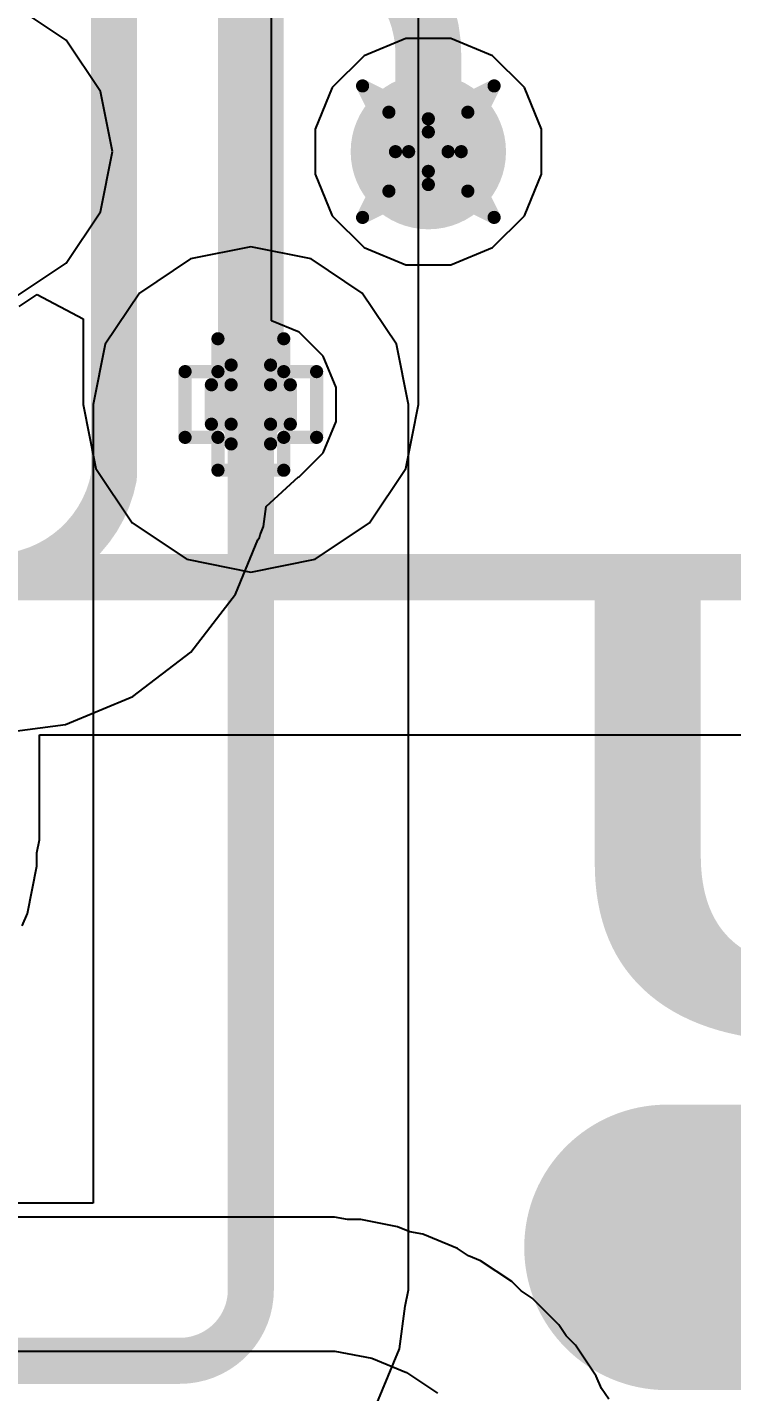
# Model space of a CAD drawing. Header units: inches. Extents: x -2 to 5376, y -4 to 5426.
# Drawn here: x 129.95 to 132.67, y 31.49 to 36.76 of the extents above; entities that cross this region are included whole.
import ezdxf

# ---------------------------------------------------------------- set-up
doc = ezdxf.new("R2010")
doc.units = ezdxf.units.IN
for name, color, linetype in [('Bottom Layer', 5, 'Continuous'), ('Bottom Solder', 6, 'Continuous'), ('Drill Drawing', 1, 'Continuous'), ('Layer 1', 16, 'Continuous'), ('Layer 2', 76, 'Continuous'), ('Multi-Layer', 9, 'Continuous'), ('Pad Holes', 156, 'Continuous'), ('Top Layer', 1, 'Continuous'), ('Top Overlay', 2, 'Continuous'), ('Top Solder', 216, 'Continuous'), ('Via Holes', 16, 'Continuous')]:
    doc.layers.add(name, color=color, linetype=linetype)
doc.styles.add('Arial Black_Bold', font='', dxfattribs={"height": 0.2})
doc.styles.get('Arial Black_Bold').set_extended_font_data('Arial Black', bold=True)

# ---------------------------------------------------------------- blocks, each defined once
blk = doc.blocks.new('TYPE_C_31_M_12__255')
at = {"layer": 'Bottom Layer'}
h = blk.add_hatch(color=5, dxfattribs=at)
edge = h.paths.add_edge_path()
edge.add_arc((4.325, 1.255), 0.45, 180, 360)
edge.add_line((4.775, 1.255), (4.775, 2.355))
edge.add_arc((4.325, 2.355), 0.45, 0, 180)
edge.add_line((3.875, 2.355), (3.875, 1.255))
at = {"layer": 'Bottom Solder'}
h = blk.add_hatch(color=6, dxfattribs=at)
edge = h.paths.add_edge_path()
edge.add_arc((4.325, 1.255), 0.5516, 180, 360)
edge.add_line((4.8766, 1.255), (4.8766, 2.355))
edge.add_arc((4.325, 2.355), 0.5516, 0, 180)
edge.add_line((3.7734, 2.355), (3.7734, 1.255))
at = {"layer": 'Layer 1'}
h = blk.add_hatch(color=16, dxfattribs=at)
edge = h.paths.add_edge_path()
edge.add_arc((4.325, 1.255), 0.45, 180, 360)
edge.add_line((4.775, 1.255), (4.775, 2.355))
edge.add_arc((4.325, 2.355), 0.45, 0, 180)
edge.add_line((3.875, 2.355), (3.875, 1.255))
at = {"layer": 'Layer 2'}
h = blk.add_hatch(color=76, dxfattribs=at)
edge = h.paths.add_edge_path()
edge.add_arc((4.325, 1.255), 0.45, 180, 360)
edge.add_line((4.775, 1.255), (4.775, 2.355))
edge.add_arc((4.325, 2.355), 0.45, 0, 180)
edge.add_line((3.875, 2.355), (3.875, 1.255))
at = {"layer": 'Multi-Layer'}
h = blk.add_hatch(color=9, dxfattribs=at)
edge = h.paths.add_edge_path()
edge.add_arc((4.325, 1.255), 0.45, 180, 360)
edge.add_line((4.775, 1.255), (4.775, 2.355))
edge.add_arc((4.325, 2.355), 0.45, 0, 180)
edge.add_line((3.875, 2.355), (3.875, 1.255))
at = {"layer": 'Pad Holes'}
h = blk.add_hatch(color=7, dxfattribs=at)
edge = h.paths.add_edge_path()
edge.add_arc((4.325, 1.255), 0.3, 180, 360)
edge.add_line((4.625, 1.255), (4.625, 2.355))
edge.add_arc((4.325, 2.355), 0.3, 0, 180)
edge.add_line((4.025, 2.355), (4.025, 1.255))
at = {"layer": 'Top Layer'}
h = blk.add_hatch(color=1, dxfattribs=at)
edge = h.paths.add_edge_path()
edge.add_arc((4.325, 1.255), 0.45, 180, 360)
edge.add_line((4.775, 1.255), (4.775, 2.355))
edge.add_arc((4.325, 2.355), 0.45, 0, 180)
edge.add_line((3.875, 2.355), (3.875, 1.255))
at = {"layer": 'Top Solder'}
h = blk.add_hatch(color=216, dxfattribs=at)
edge = h.paths.add_edge_path()
edge.add_arc((4.325, 1.255), 0.5516, 180, 360)
edge.add_line((4.8766, 1.255), (4.8766, 2.355))
edge.add_arc((4.325, 2.355), 0.5516, 0, 180)
edge.add_line((3.7734, 2.355), (3.7734, 1.255))

msp = doc.modelspace()

# ---------------------------------------------------------------- hatches: boundary and pattern name
at = {"layer": 'Bottom Layer'}
h = msp.add_hatch(color=5, dxfattribs=at)
edge = h.paths.add_edge_path()
edge.add_arc((131.4955, 36.2829), 0.3, 0, 360)
h = msp.add_hatch(color=5, dxfattribs=at)
edge = h.paths.add_edge_path()
edge.add_arc((130.81, 35.306), 0.15, 0, 360)
at = {"layer": 'Layer 1'}
h = msp.add_hatch(color=16, dxfattribs=at)
edge = h.paths.add_edge_path()
edge.add_arc((131.4955, 36.2829), 0.3, 0, 360)
h = msp.add_hatch(color=16, dxfattribs=at)
edge = h.paths.add_edge_path()
edge.add_arc((130.81, 35.306), 0.15, 0, 360)
at = {"layer": 'Layer 2'}
h = msp.add_hatch(color=76, dxfattribs=at)
edge = h.paths.add_edge_path()
edge.add_arc((131.4955, 36.2829), 0.3, 0, 360)
h = msp.add_hatch(color=76, dxfattribs=at)
edge = h.paths.add_edge_path()
edge.add_arc((130.81, 35.306), 0.15, 0, 360)
at = {"layer": 'Top Layer'}
h = msp.add_hatch(color=1, dxfattribs=at)
edge = h.paths.add_edge_path()
edge.add_arc((131.4955, 36.2829), 0.3, 0, 360)
h = msp.add_hatch(color=1, dxfattribs=at)
edge = h.paths.add_edge_path()
edge.add_arc((130.81, 35.306), 0.15, 0, 360)
at = {"layer": 'Via Holes'}
h = msp.add_hatch(color=7, dxfattribs=at)
edge = h.paths.add_edge_path()
edge.add_arc((131.4955, 36.2829), 0.15, 0, 360)
h = msp.add_hatch(color=7, dxfattribs=at)
edge = h.paths.add_edge_path()
edge.add_arc((130.81, 35.306), 0.075, 0, 360)

# ---------------------------------------------------------------- linework, layer by layer
at = {"layer": 'Bottom Layer'}
for p, q in [((131.4574, 35.306), (131.4574, 61.4347)), ((129.9148, 35.6847), (129.9848, 35.7315)), ((129.9848, 35.7315), (130.1626, 35.6365)), ((130.1626, 35.6365), (130.1626, 35.306)), ((130.1626, 35.306), (130.2118, 35.0582)), ((131.4082, 35.0582), (131.4574, 35.306)), ((130.2118, 35.0582), (130.3522, 34.8482)), ((131.2678, 34.8482), (131.4082, 35.0582)), ((130.3522, 34.8482), (130.5622, 34.7078)), ((131.0578, 34.7078), (131.2678, 34.8482)), ((130.5622, 34.7078), (130.81, 34.6586)), ((130.81, 34.6586), (131.0578, 34.7078))]:
    msp.add_line(p, q, dxfattribs=at)
msp.add_lwpolyline([(130.81, 35.306, 0.254, 0.254, 0), (130.81, 61.4347, 0.254, 0.254, 0)], format="xyseb", dxfattribs=at)
msp.add_lwpolyline([(130.7465, 35.306, 0.127, 0.127, 1), (130.8735, 35.306, 0.127, 0.127, 1)], format="xyseb", close=True, dxfattribs=at)
at = {"layer": 'Drill Drawing'}
for points in [[(131.2415, 36.5369, 0.0508, 0.0508, 0), (131.4955, 36.4099, 0.0508, 0.0508, 0)], [(131.2415, 36.5369, 0.0508, 0.0508, 0), (131.3685, 36.2829, 0.0508, 0.0508, 0)], [(131.4955, 36.4099, 0.0508, 0.0508, 0), (131.7495, 36.5369, 0.0508, 0.0508, 0)], [(131.6225, 36.2829, 0.0508, 0.0508, 0), (131.7495, 36.5369, 0.0508, 0.0508, 0)], [(131.3431, 36.4353, 0.0508, 0.0508, 0), (131.4955, 36.3591, 0.0508, 0.0508, 0)], [(131.3431, 36.4353, 0.0508, 0.0508, 0), (131.4193, 36.2829, 0.0508, 0.0508, 0)], [(131.4955, 36.3591, 0.0508, 0.0508, 0), (131.6479, 36.4353, 0.0508, 0.0508, 0)], [(131.5717, 36.2829, 0.0508, 0.0508, 0), (131.6479, 36.4353, 0.0508, 0.0508, 0)], [(131.2415, 36.0289, 0.0508, 0.0508, 0), (131.3685, 36.2829, 0.0508, 0.0508, 0)], [(131.3431, 36.1305, 0.0508, 0.0508, 0), (131.4193, 36.2829, 0.0508, 0.0508, 0)], [(131.5717, 36.2829, 0.0508, 0.0508, 0), (131.6479, 36.1305, 0.0508, 0.0508, 0)], [(131.6225, 36.2829, 0.0508, 0.0508, 0), (131.7495, 36.0289, 0.0508, 0.0508, 0)], [(131.3431, 36.1305, 0.0508, 0.0508, 0), (131.4955, 36.2067, 0.0508, 0.0508, 0)], [(131.4955, 36.2067, 0.0508, 0.0508, 0), (131.6479, 36.1305, 0.0508, 0.0508, 0)], [(131.2415, 36.0289, 0.0508, 0.0508, 0), (131.4955, 36.1559, 0.0508, 0.0508, 0)], [(131.4955, 36.1559, 0.0508, 0.0508, 0), (131.7495, 36.0289, 0.0508, 0.0508, 0)], [(130.683, 35.433, 0.0508, 0.0508, 0), (130.683, 35.56, 0.0508, 0.0508, 0)], [(130.683, 35.56, 0.0508, 0.0508, 0), (130.937, 35.56, 0.0508, 0.0508, 0)], [(130.937, 35.433, 0.0508, 0.0508, 0), (130.937, 35.56, 0.0508, 0.0508, 0)], [(130.7338, 35.3822, 0.0508, 0.0508, 0), (130.7338, 35.4584, 0.0508, 0.0508, 0)], [(130.7338, 35.4584, 0.0508, 0.0508, 0), (130.8862, 35.4584, 0.0508, 0.0508, 0)], [(130.8862, 35.3822, 0.0508, 0.0508, 0), (130.8862, 35.4584, 0.0508, 0.0508, 0)], [(130.556, 35.179, 0.0508, 0.0508, 0), (130.556, 35.433, 0.0508, 0.0508, 0)], [(130.556, 35.433, 0.0508, 0.0508, 0), (130.683, 35.433, 0.0508, 0.0508, 0)], [(130.937, 35.433, 0.0508, 0.0508, 0), (131.064, 35.433, 0.0508, 0.0508, 0)], [(131.064, 35.179, 0.0508, 0.0508, 0), (131.064, 35.433, 0.0508, 0.0508, 0)], [(130.6576, 35.2298, 0.0508, 0.0508, 0), (130.6576, 35.3822, 0.0508, 0.0508, 0)], [(130.6576, 35.3822, 0.0508, 0.0508, 0), (130.7338, 35.3822, 0.0508, 0.0508, 0)], [(130.8862, 35.3822, 0.0508, 0.0508, 0), (130.9624, 35.3822, 0.0508, 0.0508, 0)], [(130.9624, 35.2298, 0.0508, 0.0508, 0), (130.9624, 35.3822, 0.0508, 0.0508, 0)], [(130.6576, 35.2298, 0.0508, 0.0508, 0), (130.7338, 35.2298, 0.0508, 0.0508, 0)], [(130.7338, 35.1536, 0.0508, 0.0508, 0), (130.7338, 35.2298, 0.0508, 0.0508, 0)], [(130.8862, 35.2298, 0.0508, 0.0508, 0), (130.9624, 35.2298, 0.0508, 0.0508, 0)], [(130.8862, 35.1536, 0.0508, 0.0508, 0), (130.8862, 35.2298, 0.0508, 0.0508, 0)], [(130.556, 35.179, 0.0508, 0.0508, 0), (130.683, 35.179, 0.0508, 0.0508, 0)], [(130.683, 35.052, 0.0508, 0.0508, 0), (130.683, 35.179, 0.0508, 0.0508, 0)], [(130.7338, 35.1536, 0.0508, 0.0508, 0), (130.8862, 35.1536, 0.0508, 0.0508, 0)], [(130.937, 35.179, 0.0508, 0.0508, 0), (131.064, 35.179, 0.0508, 0.0508, 0)], [(130.937, 35.052, 0.0508, 0.0508, 0), (130.937, 35.179, 0.0508, 0.0508, 0)], [(130.683, 35.052, 0.0508, 0.0508, 0), (130.937, 35.052, 0.0508, 0.0508, 0)]]:
    msp.add_lwpolyline(points, format="xyseb", dxfattribs=at)
for points in [[(131.2288, 36.5369, 0.0254, 0.0254, 1), (131.2542, 36.5369, 0.0254, 0.0254, 1)], [(131.2288, 36.5369, 0.0254, 0.0254, 1), (131.2542, 36.5369, 0.0254, 0.0254, 1)], [(131.7368, 36.5369, 0.0254, 0.0254, 1), (131.7622, 36.5369, 0.0254, 0.0254, 1)], [(131.7368, 36.5369, 0.0254, 0.0254, 1), (131.7622, 36.5369, 0.0254, 0.0254, 1)], [(131.3304, 36.4353, 0.0254, 0.0254, 1), (131.3558, 36.4353, 0.0254, 0.0254, 1)], [(131.3304, 36.4353, 0.0254, 0.0254, 1), (131.3558, 36.4353, 0.0254, 0.0254, 1)], [(131.4828, 36.4099, 0.0254, 0.0254, 1), (131.5082, 36.4099, 0.0254, 0.0254, 1)], [(131.4828, 36.4099, 0.0254, 0.0254, 1), (131.5082, 36.4099, 0.0254, 0.0254, 1)], [(131.6352, 36.4353, 0.0254, 0.0254, 1), (131.6606, 36.4353, 0.0254, 0.0254, 1)], [(131.6352, 36.4353, 0.0254, 0.0254, 1), (131.6606, 36.4353, 0.0254, 0.0254, 1)], [(131.4828, 36.3591, 0.0254, 0.0254, 1), (131.5082, 36.3591, 0.0254, 0.0254, 1)], [(131.4828, 36.3591, 0.0254, 0.0254, 1), (131.5082, 36.3591, 0.0254, 0.0254, 1)], [(131.3558, 36.2829, 0.0254, 0.0254, 1), (131.3812, 36.2829, 0.0254, 0.0254, 1)], [(131.3558, 36.2829, 0.0254, 0.0254, 1), (131.3812, 36.2829, 0.0254, 0.0254, 1)], [(131.4066, 36.2829, 0.0254, 0.0254, 1), (131.432, 36.2829, 0.0254, 0.0254, 1)], [(131.4066, 36.2829, 0.0254, 0.0254, 1), (131.432, 36.2829, 0.0254, 0.0254, 1)], [(131.559, 36.2829, 0.0254, 0.0254, 1), (131.5844, 36.2829, 0.0254, 0.0254, 1)], [(131.559, 36.2829, 0.0254, 0.0254, 1), (131.5844, 36.2829, 0.0254, 0.0254, 1)], [(131.6098, 36.2829, 0.0254, 0.0254, 1), (131.6352, 36.2829, 0.0254, 0.0254, 1)], [(131.6098, 36.2829, 0.0254, 0.0254, 1), (131.6352, 36.2829, 0.0254, 0.0254, 1)], [(131.4828, 36.2067, 0.0254, 0.0254, 1), (131.5082, 36.2067, 0.0254, 0.0254, 1)], [(131.4828, 36.2067, 0.0254, 0.0254, 1), (131.5082, 36.2067, 0.0254, 0.0254, 1)], [(131.4828, 36.1559, 0.0254, 0.0254, 1), (131.5082, 36.1559, 0.0254, 0.0254, 1)], [(131.4828, 36.1559, 0.0254, 0.0254, 1), (131.5082, 36.1559, 0.0254, 0.0254, 1)], [(131.3304, 36.1305, 0.0254, 0.0254, 1), (131.3558, 36.1305, 0.0254, 0.0254, 1)], [(131.3304, 36.1305, 0.0254, 0.0254, 1), (131.3558, 36.1305, 0.0254, 0.0254, 1)], [(131.6352, 36.1305, 0.0254, 0.0254, 1), (131.6606, 36.1305, 0.0254, 0.0254, 1)], [(131.6352, 36.1305, 0.0254, 0.0254, 1), (131.6606, 36.1305, 0.0254, 0.0254, 1)], [(131.2288, 36.0289, 0.0254, 0.0254, 1), (131.2542, 36.0289, 0.0254, 0.0254, 1)], [(131.2288, 36.0289, 0.0254, 0.0254, 1), (131.2542, 36.0289, 0.0254, 0.0254, 1)], [(131.7368, 36.0289, 0.0254, 0.0254, 1), (131.7622, 36.0289, 0.0254, 0.0254, 1)], [(131.7368, 36.0289, 0.0254, 0.0254, 1), (131.7622, 36.0289, 0.0254, 0.0254, 1)], [(130.6703, 35.56, 0.0254, 0.0254, 1), (130.6957, 35.56, 0.0254, 0.0254, 1)], [(130.6703, 35.56, 0.0254, 0.0254, 1), (130.6957, 35.56, 0.0254, 0.0254, 1)], [(130.9243, 35.56, 0.0254, 0.0254, 1), (130.9497, 35.56, 0.0254, 0.0254, 1)], [(130.9243, 35.56, 0.0254, 0.0254, 1), (130.9497, 35.56, 0.0254, 0.0254, 1)], [(130.7211, 35.4584, 0.0254, 0.0254, 1), (130.7465, 35.4584, 0.0254, 0.0254, 1)], [(130.7211, 35.4584, 0.0254, 0.0254, 1), (130.7465, 35.4584, 0.0254, 0.0254, 1)], [(130.8735, 35.4584, 0.0254, 0.0254, 1), (130.8989, 35.4584, 0.0254, 0.0254, 1)], [(130.8735, 35.4584, 0.0254, 0.0254, 1), (130.8989, 35.4584, 0.0254, 0.0254, 1)], [(130.5433, 35.433, 0.0254, 0.0254, 1), (130.5687, 35.433, 0.0254, 0.0254, 1)], [(130.5433, 35.433, 0.0254, 0.0254, 1), (130.5687, 35.433, 0.0254, 0.0254, 1)], [(130.6703, 35.433, 0.0254, 0.0254, 1), (130.6957, 35.433, 0.0254, 0.0254, 1)], [(130.6703, 35.433, 0.0254, 0.0254, 1), (130.6957, 35.433, 0.0254, 0.0254, 1)], [(130.9243, 35.433, 0.0254, 0.0254, 1), (130.9497, 35.433, 0.0254, 0.0254, 1)], [(130.9243, 35.433, 0.0254, 0.0254, 1), (130.9497, 35.433, 0.0254, 0.0254, 1)], [(131.0513, 35.433, 0.0254, 0.0254, 1), (131.0767, 35.433, 0.0254, 0.0254, 1)], [(131.0513, 35.433, 0.0254, 0.0254, 1), (131.0767, 35.433, 0.0254, 0.0254, 1)], [(130.6449, 35.3822, 0.0254, 0.0254, 1), (130.6703, 35.3822, 0.0254, 0.0254, 1)], [(130.6449, 35.3822, 0.0254, 0.0254, 1), (130.6703, 35.3822, 0.0254, 0.0254, 1)], [(130.7211, 35.3822, 0.0254, 0.0254, 1), (130.7465, 35.3822, 0.0254, 0.0254, 1)], [(130.7211, 35.3822, 0.0254, 0.0254, 1), (130.7465, 35.3822, 0.0254, 0.0254, 1)], [(130.8735, 35.3822, 0.0254, 0.0254, 1), (130.8989, 35.3822, 0.0254, 0.0254, 1)], [(130.8735, 35.3822, 0.0254, 0.0254, 1), (130.8989, 35.3822, 0.0254, 0.0254, 1)], [(130.9497, 35.3822, 0.0254, 0.0254, 1), (130.9751, 35.3822, 0.0254, 0.0254, 1)], [(130.9497, 35.3822, 0.0254, 0.0254, 1), (130.9751, 35.3822, 0.0254, 0.0254, 1)], [(130.6449, 35.2298, 0.0254, 0.0254, 1), (130.6703, 35.2298, 0.0254, 0.0254, 1)], [(130.6449, 35.2298, 0.0254, 0.0254, 1), (130.6703, 35.2298, 0.0254, 0.0254, 1)], [(130.7211, 35.2298, 0.0254, 0.0254, 1), (130.7465, 35.2298, 0.0254, 0.0254, 1)], [(130.7211, 35.2298, 0.0254, 0.0254, 1), (130.7465, 35.2298, 0.0254, 0.0254, 1)], [(130.8735, 35.2298, 0.0254, 0.0254, 1), (130.8989, 35.2298, 0.0254, 0.0254, 1)], [(130.8735, 35.2298, 0.0254, 0.0254, 1), (130.8989, 35.2298, 0.0254, 0.0254, 1)], [(130.9497, 35.2298, 0.0254, 0.0254, 1), (130.9751, 35.2298, 0.0254, 0.0254, 1)], [(130.9497, 35.2298, 0.0254, 0.0254, 1), (130.9751, 35.2298, 0.0254, 0.0254, 1)], [(130.5433, 35.179, 0.0254, 0.0254, 1), (130.5687, 35.179, 0.0254, 0.0254, 1)], [(130.5433, 35.179, 0.0254, 0.0254, 1), (130.5687, 35.179, 0.0254, 0.0254, 1)], [(130.6703, 35.179, 0.0254, 0.0254, 1), (130.6957, 35.179, 0.0254, 0.0254, 1)], [(130.6703, 35.179, 0.0254, 0.0254, 1), (130.6957, 35.179, 0.0254, 0.0254, 1)], [(130.7211, 35.1536, 0.0254, 0.0254, 1), (130.7465, 35.1536, 0.0254, 0.0254, 1)], [(130.7211, 35.1536, 0.0254, 0.0254, 1), (130.7465, 35.1536, 0.0254, 0.0254, 1)], [(130.8735, 35.1536, 0.0254, 0.0254, 1), (130.8989, 35.1536, 0.0254, 0.0254, 1)], [(130.8735, 35.1536, 0.0254, 0.0254, 1), (130.8989, 35.1536, 0.0254, 0.0254, 1)], [(130.9243, 35.179, 0.0254, 0.0254, 1), (130.9497, 35.179, 0.0254, 0.0254, 1)], [(130.9243, 35.179, 0.0254, 0.0254, 1), (130.9497, 35.179, 0.0254, 0.0254, 1)], [(131.0513, 35.179, 0.0254, 0.0254, 1), (131.0767, 35.179, 0.0254, 0.0254, 1)], [(131.0513, 35.179, 0.0254, 0.0254, 1), (131.0767, 35.179, 0.0254, 0.0254, 1)], [(130.6703, 35.052, 0.0254, 0.0254, 1), (130.6957, 35.052, 0.0254, 0.0254, 1)], [(130.6703, 35.052, 0.0254, 0.0254, 1), (130.6957, 35.052, 0.0254, 0.0254, 1)], [(130.9243, 35.052, 0.0254, 0.0254, 1), (130.9497, 35.052, 0.0254, 0.0254, 1)], [(130.9243, 35.052, 0.0254, 0.0254, 1), (130.9497, 35.052, 0.0254, 0.0254, 1)]]:
    msp.add_lwpolyline(points, format="xyseb", close=True, dxfattribs=at)
at = {"layer": 'Layer 1'}
for p, q in [((130.8896, 35.6292), (130.8896, 49.8325)), ((130.9964, 35.5849), (130.8896, 35.6292)), ((131.0889, 35.4924), (130.9964, 35.5849)), ((131.139, 35.3714), (131.0889, 35.4924)), ((131.139, 35.2406), (131.139, 35.3714)), ((131.0889, 35.1196), (131.139, 35.2406)), ((130.9964, 35.0271), (131.0889, 35.1196)), ((130.8689, 34.9114), (130.9936, 35.0259)), ((130.9936, 35.0259), (130.9964, 35.0271)), ((130.8589, 34.8347), (130.8689, 34.9114)), ((130.8432, 34.7918), (130.8456, 34.8026)), ((130.8456, 34.8026), (130.8589, 34.8347)), ((130.7507, 34.5737), (130.8376, 34.7833)), ((130.8376, 34.7833), (130.8432, 34.7918)), ((130.5788, 34.3496), (130.7507, 34.5737)), ((130.3547, 34.1776), (130.5788, 34.3496)), ((130.0937, 34.0695), (130.3547, 34.1776)), ((129.8498, 34.0374), (130.0937, 34.0695))]:
    msp.add_line(p, q, dxfattribs=at)
for points in [[(130.281, 35.0247, 0.1778, 0.1778, 0), (130.281, 49.8325, 0.1778, 0.1778, 0)], [(130.281, 35.0247, 0.1778, 0.1778, -0.359492), (129.8136, 34.6388, 0.1778, 0.1778, 0)]]:
    msp.add_lwpolyline(points, format="xyseb", dxfattribs=at)
msp.add_lwpolyline([(130.2365, 35.0247, 0.0889, 0.0889, 1), (130.3254, 35.0247, 0.0889, 0.0889, 1)], format="xyseb", close=True, dxfattribs=at)
msp.add_lwpolyline([(130.2365, 35.0247, 0.0889, 0.0889, 1), (130.3254, 35.0247, 0.0889, 0.0889, 1)], format="xyseb", close=True, dxfattribs=at)
at = {"layer": 'Layer 2'}
for p, q in [((131.4085, 36.7204), (131.2477, 36.6538)), ((131.4955, 36.7204), (131.4085, 36.7204)), ((131.5826, 36.7204), (131.4955, 36.7204)), ((131.7433, 36.6538), (131.5826, 36.7204)), ((131.2477, 36.6538), (131.1247, 36.5307)), ((131.8664, 36.5307), (131.7433, 36.6538)), ((131.1247, 36.5307), (131.0581, 36.3699)), ((131.933, 36.3699), (131.8664, 36.5307)), ((131.0581, 36.3699), (131.0581, 36.2829)), ((131.933, 36.2829), (131.933, 36.3699)), ((131.0581, 36.2829), (131.0581, 36.2829)), ((131.0581, 36.2829), (131.0581, 36.1959)), ((131.933, 36.1959), (131.933, 36.2829)), ((131.0581, 36.1959), (131.1247, 36.0351)), ((131.8664, 36.0351), (131.933, 36.1959)), ((131.1247, 36.0351), (131.2477, 35.912)), ((131.7433, 35.912), (131.8664, 36.0351)), ((131.2477, 35.912), (131.4085, 35.8454)), ((131.5826, 35.8454), (131.7433, 35.912)), ((131.4085, 35.8454), (131.4955, 35.8454)), ((131.4955, 35.8454), (131.5826, 35.8454)), ((129.9935, 33.7175), (129.9935, 34.0302)), ((129.9935, 34.0302), (133.4493, 34.0302)), ((129.9935, 33.6238), (129.9935, 33.7175)), ((129.9935, 33.7175), (129.9935, 33.7175)), ((129.9835, 33.5738), (129.9935, 33.6238)), ((129.9835, 33.5228), (129.9835, 33.5738)), ((129.947, 33.3389), (129.9835, 33.5228)), ((129.9274, 33.2918), (129.947, 33.3389)), ((131.0618, 32.1663), (129.0837, 32.1663)), ((131.1333, 32.1666), (131.0618, 32.1663)), ((131.1835, 32.1568), (131.1333, 32.1666)), ((131.2346, 32.1569), (131.1835, 32.1568)), ((131.3765, 32.1291), (131.2346, 32.1569)), ((131.4238, 32.1097), (131.3765, 32.1291)), ((131.4739, 32.0998), (131.4238, 32.1097)), ((131.6076, 32.0448), (131.4739, 32.0998)), ((131.6502, 32.0165), (131.6076, 32.0448)), ((131.6975, 31.9971), (131.6502, 32.0165)), ((131.8178, 31.917), (131.6975, 31.9971)), ((131.854, 31.8809), (131.8178, 31.917)), ((131.8966, 31.8526), (131.854, 31.8809)), ((131.999, 31.7505), (131.8966, 31.8526)), ((132.0274, 31.708), (131.999, 31.7505)), ((132.0636, 31.6719), (132.0274, 31.708)), ((124.1552, 31.6484), (131.0627, 31.6484)), ((131.0627, 31.6484), (131.135, 31.6486)), ((131.135, 31.6486), (131.2769, 31.6208)), ((132.1441, 31.5518), (132.0636, 31.6719)), ((131.2769, 31.6208), (131.4105, 31.5658)), ((131.4105, 31.5658), (131.5309, 31.4857)), ((132.1637, 31.5046), (132.1441, 31.5518)), ((132.1921, 31.4622), (132.1637, 31.5046))]:
    msp.add_line(p, q, dxfattribs=at)
msp.add_lwpolyline([(126.6242, 34.6388, 0.1778, 0.1778, 0), (133.4493, 34.6388, 0.1778, 0.1778, 0)], format="xyseb", dxfattribs=at)
at = {"layer": 'Top Layer'}
for p, q in [((130.0973, 36.7132), (129.8999, 36.8452)), ((130.2293, 36.5158), (130.0973, 36.7132)), ((130.2756, 36.2829), (130.2293, 36.5158)), ((130.2293, 36.05), (130.2756, 36.2829)), ((130.0973, 35.8526), (130.2293, 36.05)), ((130.81, 35.9146), (130.5771, 35.8683)), ((131.0429, 35.8683), (130.81, 35.9146)), ((129.8999, 35.7206), (130.0973, 35.8526)), ((130.5771, 35.8683), (130.3797, 35.7363)), ((131.2403, 35.7363), (131.0429, 35.8683)), ((130.3797, 35.7363), (130.2477, 35.5389)), ((131.3723, 35.5389), (131.2403, 35.7363)), ((130.2477, 35.5389), (130.2014, 35.306)), ((131.4186, 35.306), (131.3723, 35.5389)), ((130.2014, 35.306), (130.2014, 32.2195)), ((131.4186, 31.8849), (131.4186, 35.306)), ((130.2014, 32.2195), (126.4452, 32.2195)), ((131.4062, 31.8227), (131.4186, 31.8849)), ((131.3845, 31.6575), (131.4062, 31.8227)), ((131.2967, 31.4457), (131.3845, 31.6575))]:
    msp.add_line(p, q, dxfattribs=at)
for points in [[(131.0013, 37.154, 0.254, 0.254, -0.414214), (131.4955, 36.6598, 0.254, 0.254, 0)], [(131.4955, 36.2829, 0.254, 0.254, 0), (131.4955, 36.6598, 0.254, 0.254, 0)], [(130.81, 31.8849, 0.1778, 0.1778, 0), (130.81, 35.306, 0.1778, 0.1778, 0)], [(130.81, 31.8849, 0.1778, 0.1778, -0.414214), (130.536, 31.6109, 0.1778, 0.1778, 0)], [(126.1663, 31.6109, 0.1778, 0.1778, 0), (130.536, 31.6109, 0.1778, 0.1778, 0)]]:
    msp.add_lwpolyline(points, format="xyseb", dxfattribs=at)
for points in [[(131.432, 36.6598, 0.127, 0.127, 1), (131.559, 36.6598, 0.127, 0.127, 1)], [(131.432, 36.6598, 0.127, 0.127, 1), (131.559, 36.6598, 0.127, 0.127, 1)], [(131.432, 36.2829, 0.127, 0.127, 1), (131.559, 36.2829, 0.127, 0.127, 1)], [(130.7655, 35.306, 0.0889, 0.0889, 1), (130.8545, 35.306, 0.0889, 0.0889, 1)], [(130.7655, 31.8849, 0.0889, 0.0889, 1), (130.8545, 31.8849, 0.0889, 0.0889, 1)], [(130.7655, 31.8849, 0.0889, 0.0889, 1), (130.8545, 31.8849, 0.0889, 0.0889, 1)], [(130.4916, 31.6109, 0.0889, 0.0889, 1), (130.5805, 31.6109, 0.0889, 0.0889, 1)], [(130.4916, 31.6109, 0.0889, 0.0889, 1), (130.5805, 31.6109, 0.0889, 0.0889, 1)]]:
    msp.add_lwpolyline(points, format="xyseb", close=True, dxfattribs=at)

# ---------------------------------------------------------------- block references
at = {"rotation": 90}
msp.add_blockref('TYPE_C_31_M_12__255', (134.7724, 27.7242), dxfattribs=at)

# ---------------------------------------------------------------- texts
at = {"layer": 'Top Overlay', "style": 'Arial Black_Bold'}
msp.add_text('USB', height=1.778, rotation=360, dxfattribs=at).set_placement((131.9674, 32.8688))

doc.saveas('drawing.dxf')
